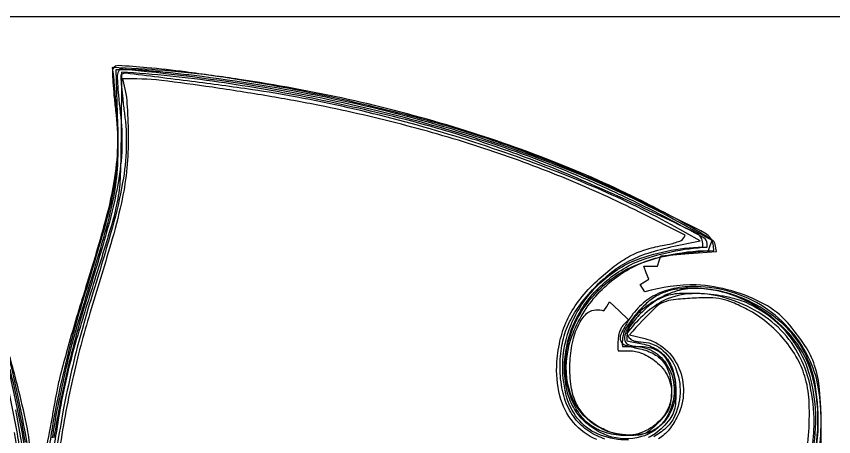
# Model space of a CAD drawing. Extents: x 0 to 564, y 0 to 802.
# Drawn here: x 282 to 465.4, y 707.8 to 802 of the extents above; entities that cross this region are included whole.
import ezdxf

# ---------------------------------------------------------------- set-up
doc = ezdxf.new("R2010")
doc.units = 0

msp = doc.modelspace()

# ---------------------------------------------------------------- linework, layer by layer
at = {"color": 0}
msp.add_lwpolyline([(0, 401), (0, 802), (282, 802), (564, 802), (564, 401), (564, 0), (282, 0), (0, 0), (0, 401)], close=True, dxfattribs=at)
at = {"color": 250}
msp.add_lwpolyline([(0, 401), (0, 802), (282, 802), (564, 802), (564, 401), (564, 0), (282, 0), (0, 0), (0, 401)], close=True, dxfattribs=at)
at = {"color": 8}
msp.add_lwpolyline([(0, 401), (0, 802), (282, 802), (564, 802), (564, 401), (564, 0), (282, 0), (0, 0), (0, 401)], close=True, dxfattribs=at)
at = {"color": 253}
msp.add_lwpolyline([(0, 401), (0, 802), (282, 802), (564, 802), (564, 401), (564, 0), (282, 0), (0, 0), (0, 401)], close=True, dxfattribs=at)
at = {"color": 9}
msp.add_lwpolyline([(0, 401), (0, 802), (282, 802), (564, 802), (564, 401), (564, 0), (282, 0), (0, 0), (0, 401)], close=True, dxfattribs=at)
at = {"color": 254}
msp.add_lwpolyline([(0, 401), (0, 802), (282, 802), (564, 802), (564, 401), (564, 0), (282, 0), (0, 0), (0, 401)], close=True, dxfattribs=at)
at = {"color": 7}
msp.add_lwpolyline([(0, 401), (0, 802), (282, 802), (564, 802), (564, 401), (564, 0), (282, 0), (0, 0), (0, 401)], close=True, dxfattribs=at)
msp.add_lwpolyline([(0, 401), (0, 802), (282, 802), (564, 802), (564, 401), (564, 0), (282, 0), (0, 0), (0, 401)], close=True, dxfattribs=at)
at = {"color": 8}
for points in [[(414.08078, 707.216775, -0.017711), (412.308655, 707.946777, -0.081556), (408.745368, 710.327095, -0.081205), (406.124168, 713.725075, -0.073166), (404.533355, 718.097649, -0.050758), (404, 723.338013, -0.042646), (404.413967, 728.182741, -0.056538), (405.650478, 732.427856, -0.053611), (407.868712, 736.454623, -0.033533), (411.246674, 740.651794, -0.036254), (415.093601, 744.261568, -0.046618), (419.127457, 746.950554, -0.044465), (423.743108, 748.934302, -0.028964), (435.430695, 751.661255), (428.965363, 755.247742), (428.965363, 755.247742, 0.026182), (411.149566, 763.94434, 0.018279), (390.259995, 771.931709, 0.017553), (367.744898, 778.737688, 0.018013), (345, 783.881897, 0.010722), (334.959173, 785.553392, 0.00441), (321.283833, 787.406601, 0.000713), (306.60726, 789.242586, 0.23214), (305.544403, 788.874756, 0.216592), (305.419188, 788.536762, 0.002751), (305.599792, 786.205238, 0.007431), (305.866983, 783.478379, 0.00473), (306.255035, 780.313293, -0.039815), (306.655385, 772.600309, -0.036963), (305.852127, 764.723076, -0.024999), (303.554942, 754.709326, -0.007226), (299.017273, 739.5, 0.009229), (296.512114, 730.978773, 0.010143), (294.406277, 722.633911, 0.009561), (292.541913, 713.790772, 0.006668), (287.535706, 684)], [(458.758714, 698.774846, 0.0914), (461, 710.93335, 0.054342), (460.084382, 719.333084, 0.072052), (457.371868, 726.517517, 0.076714), (452.901623, 732.301314, 0.072792), (446.820862, 736.590759, 0.057593), (439.611691, 739.254773, 0.082154), (432.820225, 739.764877, 0.092933), (426.854607, 738.08616, 0.097968), (418.955963, 730.880249), (419.536987, 729.940125), (419.536987, 729.940125, 0.119291), (419.902008, 729.579197, 0.048497), (420.536827, 729.276154, 0.044352), (421.314014, 729.069558, 0.042819), (422.124756, 729, -0.167385), (426.653424, 727.440239, -0.126694), (429.880028, 723.242752, -0.111366), (430.929681, 717.523129, -0.10967), (429.433594, 711.871582, -0.092404), (427.718715, 709.668977, -0.055747), (425.005283, 707.757942, -0.054459)], [(282.759987, 705.437201, 0.010728), (280.474396, 717.459518, 0.01417)]]:
    msp.add_lwpolyline(points, format="xyb", dxfattribs=at)
at = {"color": 7}
for points in [[(462.669403, 699), (462.584686, 710.25), (462.584686, 710.25, 0.019061), (462.214881, 718.346113, 0.05844), (461.122879, 723.719025, 0.068016), (458.923427, 728.236637, 0.032919), (455.001129, 733.345947, 0.088854), (449.788035, 737.501708, 0.055119), (442.515759, 740.454079, 0.053898), (434.547836, 741.804024, 0.071917), (422.988281, 740.209961), (422.477814, 741.035889), (421.967377, 741.861816), (422.940002, 742.462952), (423.912659, 743.064026), (423.349335, 744.532043), (422.786011, 746), (424.309692, 746), (425.833344, 746), (426.224091, 747.172241), (426.614838, 748.344543), (432.856903, 748.796021), (439.098969, 749.247559), (438.7995, 750.873779), (438.7995, 750.873779, 0.209257), (438.150217, 751.833735, 0.007148), (434.185184, 754.260628, 0.011488), (429.048214, 757.147392, 0.00593), (422.5, 760.532715, 0.023347), (402.239701, 769.546301, 0.019657), (380.039726, 777.214958, 0.018965), (356.445018, 783.374819, 0.017914), (332, 787.864014, 0.003957), (319.925563, 789.539498, 0.010661), (311.312881, 790.478943, 0.006642), (304.894448, 790.955049, 0.27831), (303.719086, 790.339966, 0.146884), (303.553599, 789.70283, 0.005522), (303.674759, 787.212051, 0.009557), (303.909457, 784.238412, 0.006536), (304.284576, 780.871277, -0.03734), (304.679752, 772.873808, -0.03708), (303.883278, 764.887444, -0.025268), (301.591347, 754.829801, -0.007235), (297.032593, 739.5, 0.004253), (295.037425, 732.934376, 0.004458), (293.186153, 726.4375, 0.004281), (291.686165, 720.801455, 0.019734), (290.975281, 717.5, -0.001551), (290.500263, 714.82468, -0.001008), (289.935577, 711.736259, -0.001013), (289.372267, 708.724224, -0.001928), (287.880737, 701.108521)], [(461.944792, 703.501112, 0.040352), (462.578865, 711.031303, 0.04049), (461.996792, 718.518175, 0.066188), (460.174988, 724.607422, 0.070853), (455.852705, 731.435187, 0.071438), (449.806786, 736.762848, 0.071378), (442.501015, 740.177157, 0.070538), (434.5, 741.417725, 0.05135), (429.525104, 740.970627, 0.071972), (425.319263, 739.502075, 0.075636), (421.854113, 736.972317, 0.064126), (419.068146, 733.39093, 0.026883), (417.636889, 730.636954, 0.20794), (417.614906, 729.218628, 0.220794), (418.632735, 728.28619, 0.030405), (421.49292, 727.567322, -0.071088), (424.786205, 726.448928, -0.106419), (427.137447, 724.54229, -0.104094), (428.528934, 721.802683, -0.065724), (429, 718.234497, -0.029995), (428.857191, 715.856121, -0.067328), (428.402958, 714.109291, -0.068049), (427.504546, 712.557291, -0.031201), (425.954102, 710.800232, -0.027151), (424.05578, 709.097635, -0.092304), (422.597549, 708.314728, -0.082373), (420.866074, 708.063199, -0.018922), (417.907349, 708.234863, -0.166351), (410.003402, 711.816578, -0.158096), (405.749317, 719.565971, -0.129338), (406.444363, 729.651988, -0.099258), (411.991852, 739.253418, -0.047388), (416.107877, 743.12112, -0.052024), (420.758026, 746.0084, -0.050599), (426.018738, 747.93217, -0.04092), (438.5, 749.5), (438.416962, 750.5), (438.416962, 750.5, 0.258789), (436.467477, 753.415828, 0.006758), (421.960693, 760.630013, 0.014136), (405.786066, 767.847282, 0.015731), (389.790314, 773.867554, 0.01868), (370.603582, 779.617178, 0.012936), (348.533882, 784.736351, 0.013062), (327.077898, 788.550561, 0.026407), (303.5, 790.5), (303.763794, 788.5), (303.763794, 788.5, -0.011526), (303.898491, 787.258663, -0.001308), (304.131023, 784.443764, -0.001582), (304.388362, 781.092624, -0.001286), (304.643524, 777.5, -0.031825), (304.678767, 770.013647, -0.034822), (303.747616, 762.809258, -0.021329), (301.427677, 753.361944, -0.004508), (296.533173, 737.106689, 0.01061), (294.670678, 730.636142, 0.006833), (292.77457, 723.064667, 0.00686), (291.106821, 715.535894, 0.011789), (289.952118, 709.215454, -0.00173), (289.083334, 703.851834, -0.002456)], [(285, 704.5, 0.050282), (284.49581, 709.500951, 0.01085), (282.572803, 717.994316, 0.010243), (279.716919, 728.524241, 0.006459)], [(286.780151, 692.5), (284.017426, 708.5), (284.017426, 708.5, 0.00972), (282.366167, 717.066499, 0.011154), (280.448956, 725.175476, 0.010345)]]:
    msp.add_lwpolyline(points, format="xyb", dxfattribs=at)
at = {"color": 253}
for points in [[(419.326935, 707.003723, -0.087784), (413.073899, 708.115065, -0.123259), (408.403305, 711.285019, -0.114369), (405.550879, 716.488056, -0.068676), (404.587097, 723.5, -0.099992), (406.501109, 732.948551, -0.093167), (411.955517, 741.183853, -0.090415), (420.193119, 747.060646, -0.087447), (436, 750.277771), (436, 751.089966), (436, 751.089966, 0.287871), (434.534966, 753.423694, 0.004123), (418.995659, 760.765488, 0.011466), (402.692034, 767.855448, 0.016102), (387.814697, 773.371704, 0.017905), (369.235634, 778.8565, 0.013263), (348.355396, 783.629547, 0.013315), (327.384348, 787.263474, 0.018821), (305.581238, 789.5), (305.50238, 775.5), (305.50238, 775.5, -0.007466), (305.314657, 766.374078, -0.034505), (304.764217, 761.125, -0.028768), (303.464492, 755.598543, -0.004138), (300.070404, 744.5, 0.003444), (295.77128, 730.511445, 0.014099), (293.461792, 721.936447, 0.016181), (291.794702, 713.81804, 0.005596), (289.899872, 702, -0.003524)], [(460.501523, 702.724522, 0.04928), (461.373718, 712, 0.057745), (460.369658, 720.320908, 0.073953), (457.488853, 727.469398, 0.077268), (452.777872, 733.236401, 0.070737), (446.403412, 737.507935, 0.062081), (442.079483, 738.9655, 0.031296), (436.370293, 739.761642, 0.030938), (430.781181, 739.840614, 0.086458), (426.969666, 738.987427, 0.069135), (424.444094, 737.505146, 0.036523), (421.759972, 735.045418, 0.034574), (419.598213, 732.409349, 0.155674), (419, 729.222595), (422.456665, 728.574097), (422.456665, 728.574097, -0.088646), (425.692131, 727.34787, -0.10574), (428.075066, 725.128845, -0.094572), (429.51669, 721.915516, -0.058351), (430, 717.788208, -0.023074), (429.874332, 715.066476, -0.065983), (429.454269, 713.223114, -0.073559), (428.598863, 711.667233, -0.033979), (427.076935, 709.923096, -0.033836), (425.343709, 708.40982, -0.072588), (423.794224, 707.552872, -0.066137)], [(283.617889, 703.74939, 0.007783), (281.879425, 713.818164, 0.014387)]]:
    msp.add_lwpolyline(points, format="xyb", dxfattribs=at)
at = {"color": 254}
for points in [[(460.261649, 699.61383, 0.053591), (461.800995, 709.281494, 0.050666), (461.310124, 719.008013, 0.082211), (458.746288, 726.856895, 0.088659), (453.968363, 733.05617, 0.068582), (446.919067, 737.882568, 0.047947), (441.440132, 739.992494, 0.048677), (435.687393, 741.006645, 0.05241), (430.319273, 740.858969, 0.086471), (426.002045, 739.501038, 0.067518), (423.423947, 737.691184, 0.035368), (420.737755, 734.826103, 0.033824), (418.602496, 731.802389, 0.137668), (418, 728), (420.777496, 728), (420.777496, 728, -0.134959), (424.906234, 726.864908, -0.122351), (428.057198, 723.747261, -0.113333), (429.53813, 719.301036, -0.10402), (429.001038, 714.503113, -0.066973), (427.571064, 711.561824, -0.099677), (425.554199, 709.543228, -0.093706), (422.814781, 708.384175, -0.053399), (419.227844, 708, -0.053833), (415.052562, 708.450842, -0.080682), (411.649097, 709.795021, -0.085086), (408.971874, 712.081872, -0.067082), (406.94339, 715.316284, -0.141156), (405.343447, 726.217445, -0.121694), (409.617271, 737.013855, -0.111738), (418.835511, 745.248765, -0.105287), (437.340698, 749.5), (437.715332, 750.634949), (438.089966, 751.769836), (430.776703, 755.783569), (430.776703, 755.783569, 0.028277), (407.435443, 766.926786, 0.023125), (381.378471, 776.221207, 0.022063), (353.251375, 783.471192, 0.02008), (323.698792, 788.483093, 0.003674), (318.902357, 789.063812, 0.004046), (314.249294, 789.554405, 0.003774), (310.268166, 789.9113, 0.020468), (304.306946, 790), (304.717407, 777.75), (304.717407, 777.75, -0.019907), (304.65988, 768.640254, -0.038046), (303.76862, 761.381935, -0.022001), (301.486836, 752.147002, -0.002963), (295.728271, 733, 0.012892), (294.218634, 727.593568, 0.006666), (292.597, 720.765625, 0.006622), (291.115683, 713.698065, 0.009982), (290.03006, 707.5, -0.002149)], [(284.021912, 706.5, 0.00966), (282.465163, 714.706227, 0.009597), (280.589523, 722.86422, 0.009262)]]:
    msp.add_lwpolyline(points, format="xyb", dxfattribs=at)
at = {"color": 9}
for points in [[(461.558039, 705.350826, 0.033263), (461.930748, 711.015984, 0.033225), (461.548825, 716.688032, 0.038773), (460.417358, 721.96637, 0.091602), (456.707348, 729.245382, 0.072619), (450.368645, 735.413406, 0.071764), (442.448304, 739.571967, 0.085256), (434.134216, 741, 0.073056), (430.242643, 740.428343, 0.049563), (426.094051, 738.719398, 0.050069), (422.421951, 736.261518, 0.082013), (419.967407, 733.447266, 0.037031), (418.647108, 730.908371, 0.1706), (418.536877, 729.279411, 0.251412), (419.452567, 728.321743, 0.07896), (421.477234, 728, -0.043934), (423.957699, 727.781623, -0.087094), (425.807247, 727.107796, -0.091123), (427.263723, 725.868855, -0.051782), (428.536987, 723.928467, -0.151312), (429.828441, 716.704461, -0.169409), (426.707676, 710.390915, -0.167706), (420.306026, 707.3476, -0.148407), (413.019928, 708.697632, -0.067119), (409.488037, 711.176191, -0.079957), (406.978397, 714.374847, -0.075191), (405.496654, 718.364586, -0.051421), (405, 723.181152, -0.101286), (406.959496, 732.755023, -0.095871), (412.541, 741.003014, -0.090798), (421.097987, 746.902685, -0.080088), (437, 750.279785), (437, 751.087524), (437, 751.087524, 0.274763), (436.256944, 752.337619, 0.003465), (427.77916, 756.87355, 0.009933), (418.470054, 761.537871, 0.009938), (408.984558, 765.827942, 0.02317), (387.359728, 773.931641, 0.018172), (363.258221, 780.754509, 0.017547), (337.745689, 786.044161, 0.01744), (305.245758, 790.206665), (304.780182, 789.353333), (304.780182, 789.353333, 0.135342), (304.631409, 788.719206, 0.005506), (304.749104, 786.34919, 0.009276), (304.973677, 783.519018, 0.006407), (305.328247, 780.324768, -0.039252), (305.675243, 772.601694, -0.035841), (304.838215, 764.675827, -0.02444), (302.529906, 754.624574, -0.007246), (298.031342, 739.5, 0.008963), (295.709859, 731.595742, 0.008587), (293.637775, 723.5, 0.008653), (291.860609, 715.404205, 0.009502), (290.424072, 707.5, -0.001777)], [(283.920715, 705.164795, 0.009049), (282.284596, 713.943427, 0.010549), (280.404491, 722.216667, 0.010079)]]:
    msp.add_lwpolyline(points, format="xyb", dxfattribs=at)
at = {"color": 250}
for points in [[(412.225249, 707.119036, -0.120944), (407.013329, 710.9338, -0.113725), (403.950329, 716.93747, -0.079706), (403.294189, 724.529419, -0.042573), (404.133354, 729.797745, -0.054284), (405.825924, 734.412834, -0.053144), (408.506197, 738.629938, -0.038452), (412.301361, 742.710144, -0.021817), (416.1654, 745.971932, -0.040602), (419.600365, 748.204269, -0.045874), (423.046487, 749.675312, -0.038321), (426.917175, 750.602722, 0.016555), (428.535594, 750.916782, 0.021844), (429.984303, 751.315323, 0.019982), (431.13523, 751.738184, 0.157575), (432.081482, 752.940857), (421.822327, 758.089172), (421.822327, 758.089172, 0.018772), (405.450273, 765.549551, 0.017145), (388.066875, 772.008316, 0.016492), (369.605588, 777.486728, 0.014463), (350, 782.006348, 0.007624), (338.577045, 784.11326, 0.005772), (325.982372, 786.089012, 0.004895), (314.536038, 787.635236, 0.031131), (305.783173, 788), (306.442017, 785.375061), (306.442017, 785.375061, -0.039593), (306.698508, 783.851157, -0.007175), (306.908653, 780.987579, -0.007691), (307.055329, 777.619654, -0.006902), (307.105438, 774.125061, -0.027749), (306.72136, 767.142655, -0.027005), (305.566212, 760.181, -0.016682), (303.196064, 750.967535, -0.003745), (298.520569, 735.44928, 0.01085), (296.450322, 728.206976, 0.009483), (294.594711, 720.550171, 0.009058), (292.95072, 712.468436, 0.007881), (291.516357, 703.94928, -0.000591)], [(458.841603, 701.10026, 0.027056), (459.751308, 708.053581, 0.027352), (459.903922, 715.216569, 0.057659), (459.08197, 720.707947, 0.060359), (457.249454, 725.238782, 0.048552), (454.271233, 729.573967, 0.047265), (450.416011, 733.367763, 0.049858), (445.98172, 736.293762, 0.019223), (442.716884, 737.851553, 0.05171), (440.265049, 738.619209, 0.048458), (437.618312, 738.893481, 0.015272), (433.63736, 738.797424, 0.012577), (429.425952, 738.460558, 0.071222), (427.248398, 737.911079, 0.086715), (425.510081, 736.81547, 0.023404), (419.606171, 730.599609), (423.05307, 729.754333), (423.05307, 729.754333, -0.121082), (427.587688, 727.385014, -0.111624), (430.671669, 723.119484, -0.107453), (431.69244, 717.799919, -0.105024), (430.427673, 712.48877, -0.057463), (428.474957, 709.359336, -0.091521), (426.100826, 707.295494, -0.086649)], [(283.80191, 694.574768, 0.005927), (281.561747, 708.678048, 0.014236)]]:
    msp.add_lwpolyline(points, format="xyb", dxfattribs=at)
at = {"color": 7}
msp.add_lwpolyline([(412.984406, 709.834839), (412.984406, 709.834839, -0.077136), (409.732406, 712.249251, -0.088578), (407.54615, 715.434708, -0.076963), (406.401965, 719.55021, -0.043454), (406.242645, 724.739258, -0.043197), (406.906121, 729.363575, -0.064367), (408.334087, 733.187408, -0.087825), (410.234895, 735.630724, -0.232047), (413.849182, 735.94696), (414.477325, 736.963318), (415.105469, 737.979675), (417.247223, 735.984314), (419.388977, 733.988953), (418.194489, 732.794495), (418.194489, 732.794495, 0.075766), (417.736346, 732.171594, 0.038406), (417.350876, 731.275253, 0.037032), (417.088016, 730.26825, 0.045357), (417, 727), (419.897186, 727), (419.897186, 727, -0.066882), (421.282355, 726.813882, -0.039736), (422.851204, 726.247314, -0.037161), (424.441687, 725.377852, -0.03643), (425.897186, 724.277344, -0.121761), (428.470669, 720.581333, -0.134441), (428.898888, 716.253334, -0.128094), (427.051275, 712.154154, -0.10534), (423.315735, 709.117065, -0.064977), (420.926786, 708.264016, -0.07076), (418.468651, 708.086937, -0.063705), (415.851411, 708.608242, -0.040232)], format="xyb", close=True, dxfattribs=at)

doc.saveas('drawing.dxf')
